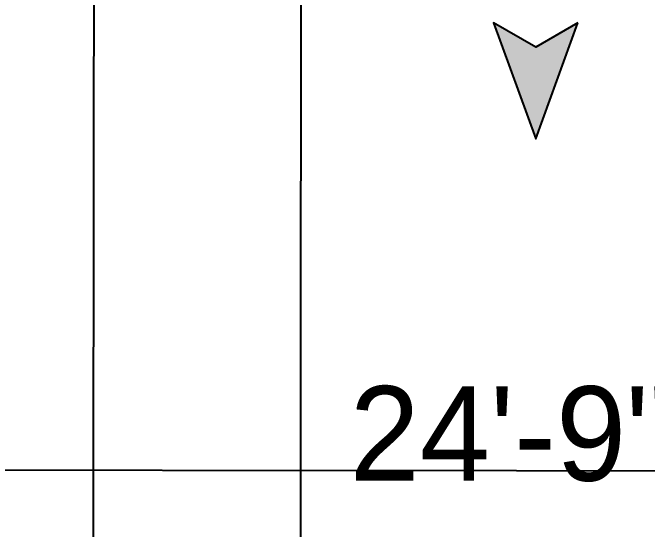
# Model space of a CAD drawing. Header units: millimetres. Extents: x -957 to 3394, y -3 to 3008.
# Drawn here: x 446.2 to 578.5, y 1992.3 to 2100 of the extents above; entities that cross this region are included whole.
import ezdxf

# ---------------------------------------------------------------- set-up
doc = ezdxf.new("R2010")
doc.units = ezdxf.units.MM
for name, color, linetype in [('DIMENSION', 7, 'CONTINUOUS'), ('PDF_0', 7, 'CONTINUOUS'), ('PDF_TEXT', 7, 'CONTINUOUS')]:
    doc.layers.add(name, color=color, linetype=linetype)
doc.styles.add('PDF_ARIAL', font='PDF_ARIAL')

msp = doc.modelspace()

# ---------------------------------------------------------------- hatches: boundary and pattern name
at = {"layer": 'DIMENSION'}
msp.add_hatch(color=256, dxfattribs=at).paths.add_polyline_path([(555.19, 2092.76), (546.4, 2097.83), (555.19, 2073.68), (563.99, 2097.83)], flags=0)

# ---------------------------------------------------------------- linework, layer by layer
msp.add_lwpolyline([(563.99, 2097.83), (555.19, 2092.76), (546.4, 2097.83), (555.19, 2073.68)], close=True, dxfattribs=at)
at = {"layer": 'PDF_0'}
for points in [[(506.47, 2356.38), (504.98, 607.95)], [(463.17, 2181.75), (461.35, 608.01)], [(403.45, 2004.72), (698.86, 2004.46)]]:
    msp.add_lwpolyline(points, dxfattribs=at)

# ---------------------------------------------------------------- texts
at = {"layer": 'PDF_TEXT', "insert": (516.4, 2002.23), "char_height": 19.665, "width": 78.6604, "attachment_point": 7, "rotation": 359.951, "style": 'PDF_ARIAL'}
msp.add_mtext('24\'-9"', dxfattribs=at)

doc.saveas('drawing.dxf')
